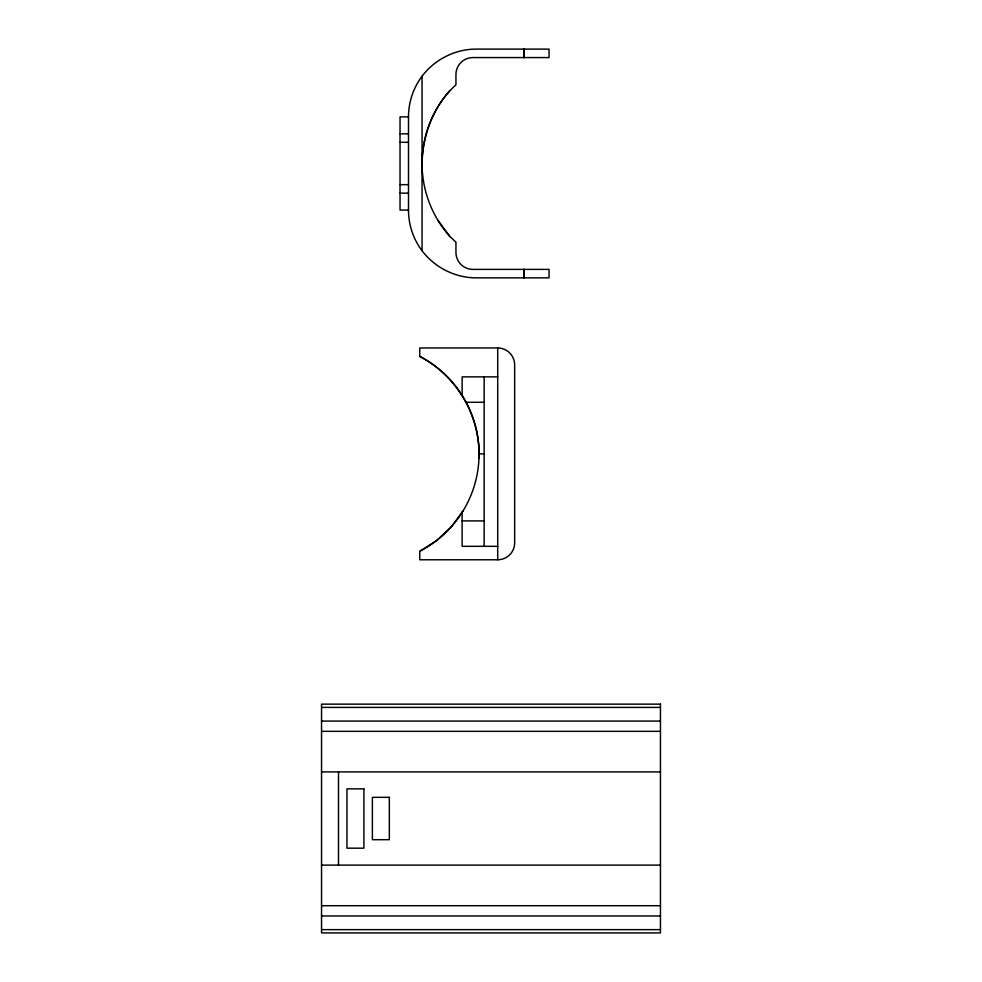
<?xml version="1.0" encoding="UTF-8"?>
<svg xmlns="http://www.w3.org/2000/svg" width="982" height="982" viewBox="0 0 982 982"><rect width="100%" height="100%" fill="white"/><g stroke="black" fill="none" stroke-linecap="round" stroke-linejoin="round"><path stroke-width="1.47" d="M422.051 163.478C422.616 134.239 434.142 104.693 455.943 84.808L455.943 74.522A16.94 16.94 0 0 1 472.894 57.57L549.048 57.57L549.048 49.1L476.282 49.1C452.493 49.026 429.416 62.357 417.583 82.991A67.783 67.783 0 0 0 408.5 116.883L408.5 210.087A67.783 67.783 0 0 0 417.583 243.978C429.416 264.6 452.493 277.931 476.282 277.857L549.048 277.857L549.048 269.387L472.894 269.387A16.94 16.94 0 0 1 455.943 252.448L455.943 242.161L449.94 236.552L438.046 220.52M463.074 510.898L451.192 526.941L436.585 540.554L419.756 551.295L419.756 559.777L497.714 559.777A16.94 16.94 0 0 0 514.654 542.825L514.654 364.899A16.94 16.94 0 0 0 497.714 347.959L419.756 347.959L419.756 356.429A109.689 109.689 0 0 1 419.756 551.295M408.5 116.883L400.03 116.883L400.03 210.087L408.5 210.087M400.03 133.822L408.5 133.822M400.03 142.304L408.5 142.304M400.03 184.665L408.5 184.665M400.03 193.135L408.5 193.135M497.714 376.867L462.129 376.867L462.129 395.55M465.75 402.289L484.151 402.289M484.151 453.868L479.069 453.868C479.007 413.606 455.488 374.977 419.756 356.429M462.129 520.902L484.151 520.902M497.714 546.323L462.129 546.323L462.129 512.187M321.544 707.396L660.456 707.396M321.544 721.083L660.456 721.083M321.544 731.332L660.456 731.332M321.544 771.913L660.456 771.913M321.544 865.117L660.456 865.117M321.544 905.711L660.456 905.711M321.544 915.961L660.456 915.961M321.544 929.647L660.456 929.647M523.934 49.1L523.934 57.57M523.934 269.387L523.934 277.857M523.725 49.1L523.725 57.57M523.725 269.387L523.725 277.857M497.714 347.959L497.714 559.777M484.151 376.867L484.151 546.323M479.069 449.302L479.069 458.434M422.051 76.289L422.051 250.668M338.495 771.913L338.495 865.117M449.94 236.552A109.689 109.689 0 0 1 449.94 90.405M660.456 704.143L321.544 704.143L321.544 932.9L660.456 932.9L660.456 704.143M363.905 788.865L346.965 788.865L346.965 848.178L363.905 848.178L363.905 788.865M389.326 797.335L372.387 797.335L372.387 839.696L389.326 839.696L389.326 797.335"/></g></svg>
